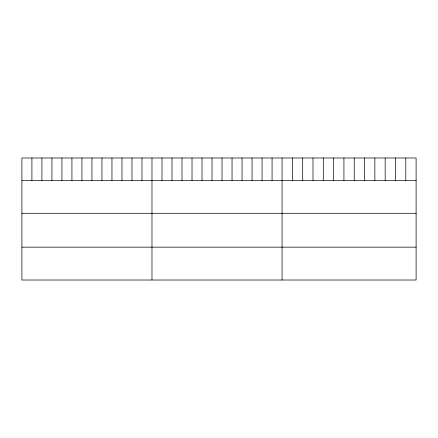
<?xml version="1.0" encoding="UTF-8"?>
<svg xmlns="http://www.w3.org/2000/svg" width="438" height="438" viewBox="0 0 438 438"><rect width="100%" height="100%" fill="white"/><g stroke="black" fill="none" stroke-linecap="round" stroke-linejoin="round"><path stroke-width="0.66" d="M416.1 180.445L416.1 280.013L21.9 280.013L21.9 157.987L416.1 157.987L416.1 180.445L21.9 180.445M21.9 213.306L416.1 213.306M21.9 247.158L416.1 247.158M405.791 157.987L405.791 180.445M395.481 157.987L395.481 180.445M385.172 157.987L385.172 180.445M374.862 157.987L374.862 180.445M364.553 157.987L364.553 180.445M354.243 157.987L354.243 180.445M343.929 157.987L343.929 180.445M333.619 157.987L333.619 180.445M323.31 157.987L323.31 180.445M313 157.987L313 180.445M302.691 157.987L302.691 180.445M292.381 157.987L292.381 180.445M282.072 157.987L282.072 280.013M272.064 157.987L272.064 180.445M262.061 157.987L262.061 180.445M252.053 157.987L252.053 180.445M242.044 157.987L242.044 180.445M232.041 157.987L232.041 180.445M222.033 157.987L222.033 180.445M212.025 157.987L212.025 180.445M202.017 157.987L202.017 180.445M192.014 157.987L192.014 180.445M182.005 157.987L182.005 180.445M171.997 157.987L171.997 180.445M161.994 157.987L161.994 180.445M151.986 157.987L151.986 280.013M141.978 157.987L141.978 180.445M131.975 157.987L131.975 180.445M121.967 157.987L121.967 180.445M111.958 157.987L111.958 180.445M101.955 157.987L101.955 180.445M91.947 157.987L91.947 180.445M81.939 157.987L81.939 180.445M71.931 157.987L71.931 180.445M61.928 157.987L61.928 180.445M51.919 157.987L51.919 180.445M41.911 157.987L41.911 180.445M31.908 157.987L31.908 180.445"/></g></svg>
